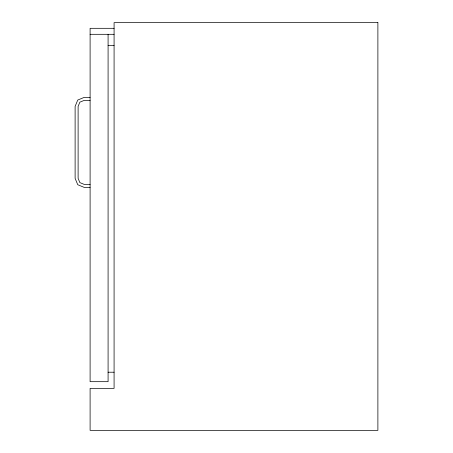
<?xml version="1.0" encoding="UTF-8"?>
<svg xmlns="http://www.w3.org/2000/svg" width="453" height="453" viewBox="0 0 453 453"><rect width="100%" height="100%" fill="white"/><g stroke="black" fill="none" stroke-linecap="round" stroke-linejoin="round"><path stroke-width="0.68" d="M114.082 28.312L90.102 28.312L90.102 381.681L108.086 381.681L108.086 34.309M90.102 34.309L114.082 34.309M108.086 45.527L114.082 45.527M90.102 97.418L84.105 97.418L77.746 100.051L75.113 106.41L75.113 178.357L77.746 184.716L84.105 187.349L90.102 187.349M90.102 100.419L84.105 100.419L79.864 102.174L78.109 106.41L78.109 178.357L79.864 182.599L84.105 184.354L90.102 184.354M108.086 372.219L114.082 372.219M377.887 22.65L114.082 22.65L114.082 388.38L90.102 388.38L90.102 430.35L377.887 430.35L377.887 22.65"/></g></svg>
